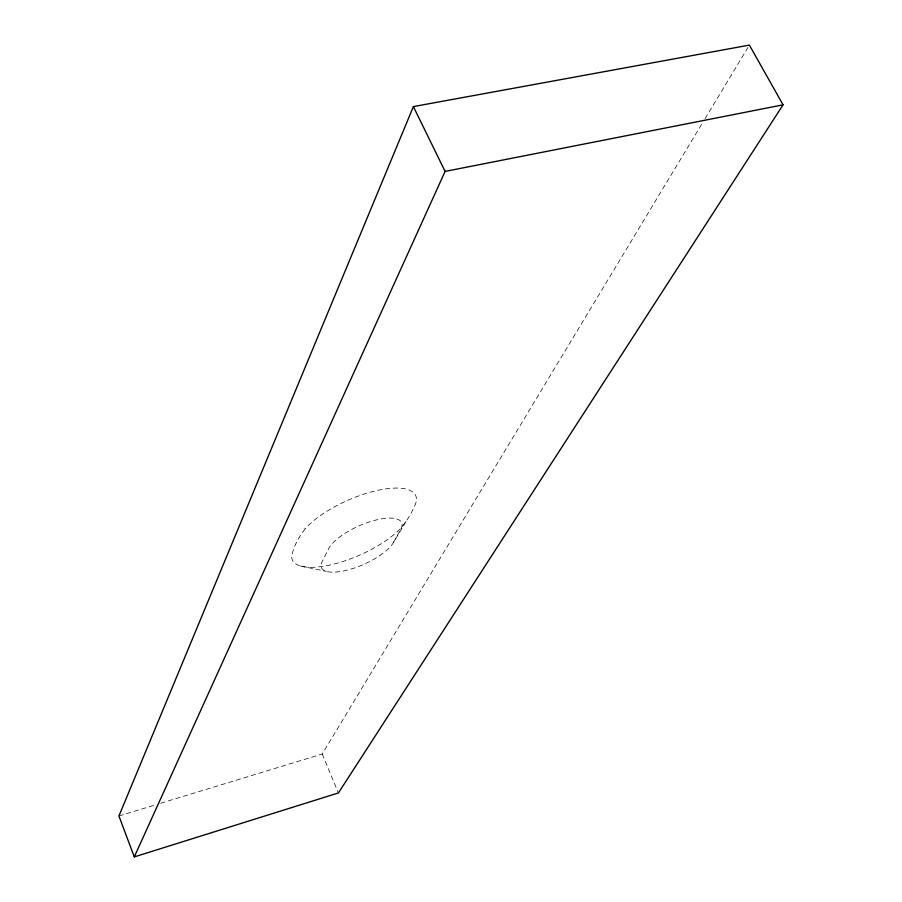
<?xml version="1.0" encoding="UTF-8"?>
<svg xmlns="http://www.w3.org/2000/svg" width="902" height="902" viewBox="0 0 902 902"><rect width="100%" height="100%" fill="white"/><g stroke="black" fill="none" stroke-linecap="round" stroke-linejoin="round"><path stroke-width="0.68" stroke-dasharray="4.51 3.38" d="M393.441 542.485L400.589 529.587A40.252 14.184 -23.8 0 0 374.51 520.398A40.252 14.184 -23.8 0 0 328.644 548.698L322.183 561.596A39.801 13.868 -23.7 0 0 348.476 569.793A39.801 13.868 -23.7 0 0 393.441 542.485L406.757 520.285M160.669 803.254L322.228 754.016L702.151 123.461M705.06 118.647L747.927 47.513M118.929 815.983L155.279 804.9M300.422 565.994L326.355 571.361M322.228 754.016L338.419 792.948M305.056 528.933A169.148 59.543 -24.7 0 0 291.707 557.21A63.332 22.573 -23.7 0 0 335.578 563.637A63.332 22.573 -23.7 0 0 400.713 528.279A175.653 64.189 -22.7 0 0 414.029 507.172A64.042 23.091 -23.8 0 0 379.855 489.91A64.042 23.091 -23.8 0 0 305.056 528.933"/><path stroke-width="1.35" d="M413.387 106.594L118.929 815.983L134.285 856.9L338.419 792.948L783.071 104.835L749.37 45.1L413.387 106.594L445.092 171.414L134.285 856.9M445.092 171.414L783.071 104.835"/></g></svg>
